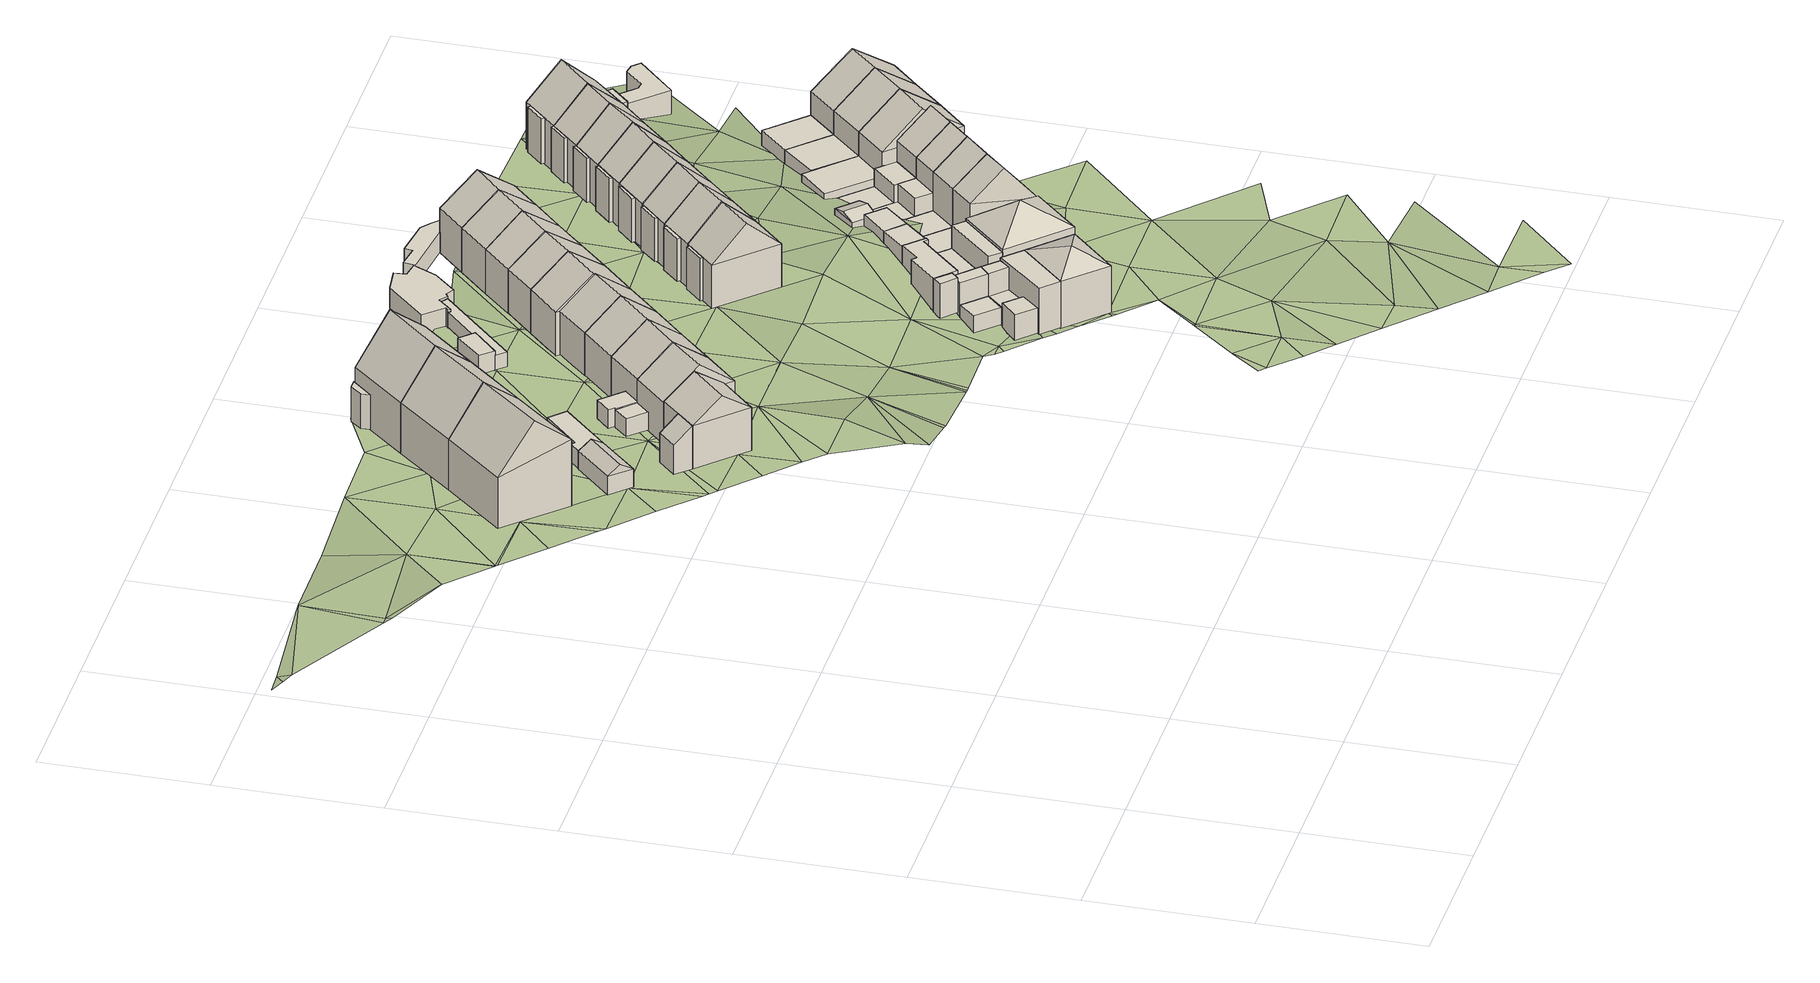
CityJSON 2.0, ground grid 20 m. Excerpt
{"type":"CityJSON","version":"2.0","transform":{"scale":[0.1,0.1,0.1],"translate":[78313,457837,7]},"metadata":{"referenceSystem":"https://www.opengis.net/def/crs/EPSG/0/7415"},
"CityObjects":{
"building1":{"type":"Building","attributes":{"roofType":"1030","AbsoluteEavesHeight":22.33,"AbsoluteRidgeHeight":27.16,"RelativeEavesHeight":7.63,"RelativeRidgeHeight":12.46},"geometry":[{"type":"Solid","lod":"2","boundaries":[[[[0,1,2,3]],[[1,4,5,2]],[[4,6,7,5]],[[6,0,3,7]],[[4,1,8]],[[0,6,9]],[[1,0,9,8]],[[6,4,8,9]],[[3,2,5,7]]]]}]},
"building2":{"type":"Building","attributes":{"roofType":"1030","AbsoluteEavesHeight":17.11,"AbsoluteRidgeHeight":18.22,"RelativeEavesHeight":2.38,"RelativeRidgeHeight":3.49},"geometry":[{"type":"Solid","lod":"2","boundaries":[[[[10,11,12,13]],[[11,14,15,12]],[[14,16,17,15]],[[16,10,13,17]],[[14,11,18]],[[10,16,19]],[[11,10,19,18]],[[16,14,18,19]],[[13,12,15,17]]]]}]},
"building3":{"type":"Building","attributes":{"roofType":"1030","AbsoluteEavesHeight":22.33,"AbsoluteRidgeHeight":27.16,"RelativeEavesHeight":7.59,"RelativeRidgeHeight":12.42},"geometry":[{"type":"Solid","lod":"2","boundaries":[[[[1,20,21,2]],[[20,22,23,21]],[[22,4,5,23]],[[4,1,2,5]],[[22,20,24]],[[1,4,8]],[[20,1,8,24]],[[4,22,24,8]],[[2,21,23,5]]]]}]},
"building4":{"type":"Building","children":["building4-1","building4-2","building4-3","building4-4"]},
"building4-1":{"type":"BuildingPart","attributes":{"roofType":"1010","AbsoluteEavesHeight":17.7,"AbsoluteRidgeHeight":17.98,"RelativeEavesHeight":3.01,"RelativeRidgeHeight":3.29},"parents":["building4"],"geometry":[{"type":"Solid","lod":"2","boundaries":[[[[25,26,27,28]],[[26,29,30,27]],[[29,31,32,30]],[[31,25,28,32]],[[31,29,26,25]],[[28,27,30,32]]]]}]},
"building4-2":{"type":"BuildingPart","attributes":{"roofType":"1010","AbsoluteEavesHeight":19.43,"AbsoluteRidgeHeight":20.35,"RelativeEavesHeight":4.71,"RelativeRidgeHeight":5.63},"parents":["building4"],"geometry":[{"type":"Solid","lod":"2","boundaries":[[[[33,34,35,36]],[[34,37,38,35]],[[37,39,40,38]],[[39,33,36,40]],[[39,37,34,33]],[[36,35,38,40]]]]}]},
"building4-3":{"type":"BuildingPart","attributes":{"roofType":"1030","AbsoluteEavesHeight":20.35,"AbsoluteRidgeHeight":22.96,"RelativeEavesHeight":5.65,"RelativeRidgeHeight":8.26},"parents":["building4"],"geometry":[{"type":"Solid","lod":"2","boundaries":[[[[41,42,43,32]],[[42,34,35,43]],[[34,44,45,35]],[[44,41,32,45]],[[34,42,46]],[[41,44,47]],[[42,41,47,46]],[[44,34,46,47]],[[32,43,35,45]]]]}]},
"building4-4":{"type":"BuildingPart","attributes":{"roofType":"1000","AbsoluteEavesHeight":17.91,"AbsoluteRidgeHeight":17.91,"RelativeEavesHeight":3.17,"RelativeRidgeHeight":3.17},"parents":["building4"],"geometry":[{"type":"Solid","lod":"2","boundaries":[[[[48,49,50,36]],[[49,51,52,50]],[[51,53,54,52]],[[53,48,36,54]],[[53,51,49,48]],[[36,50,52,54]]]]}]},
"building5":{"type":"Building","attributes":{"roofType":"1000","AbsoluteEavesHeight":17.11,"AbsoluteRidgeHeight":17.11,"RelativeEavesHeight":2.33,"RelativeRidgeHeight":2.33},"geometry":[{"type":"Solid","lod":"2","boundaries":[[[[55,56,57,58]],[[56,59,60,57]],[[59,61,62,60]],[[61,10,63,62]],[[10,16,64,63]],[[16,55,58,64]],[[16,10,61,59,56,55]],[[58,57,60,62,63,64]]]]}]},
"building6":{"type":"Building","children":["building6-1","building6-2"]},
"building6-1":{"type":"BuildingPart","attributes":{"roofType":"1030","AbsoluteEavesHeight":20.05,"AbsoluteRidgeHeight":23.58,"RelativeEavesHeight":5.39,"RelativeRidgeHeight":8.92},"parents":["building6"],"geometry":[{"type":"Solid","lod":"2","boundaries":[[[[65,66,28,67]],[[66,68,45,28]],[[68,69,70,45]],[[69,65,67,70]],[[68,66,71]],[[65,69,72]],[[66,65,72,71]],[[69,68,71,72]],[[67,28,45,70]]]]}]},
"building6-2":{"type":"BuildingPart","attributes":{"roofType":"1000","AbsoluteEavesHeight":17.11,"AbsoluteRidgeHeight":17.11,"RelativeEavesHeight":2.35,"RelativeRidgeHeight":2.35},"parents":["building6"],"geometry":[{"type":"Solid","lod":"2","boundaries":[[[[73,74,75,76]],[[74,77,78,75]],[[77,79,80,78]],[[79,73,76,80]],[[79,77,74,73]],[[76,75,78,80]]]]}]},
"building7":{"type":"Building","children":["building7-1","building7-2"]},
"building7-1":{"type":"BuildingPart","attributes":{"roofType":"1000","AbsoluteEavesHeight":19.34,"AbsoluteRidgeHeight":19.34,"RelativeEavesHeight":4.58,"RelativeRidgeHeight":4.58},"parents":["building7"],"geometry":[{"type":"Solid","lod":"2","boundaries":[[[[81,82,83,84]],[[82,85,86,83]],[[85,87,88,86]],[[87,81,84,88]],[[87,85,82,81]],[[84,83,86,88]]]]}]},
"building7-2":{"type":"BuildingPart","attributes":{"roofType":"1030","AbsoluteEavesHeight":22.33,"AbsoluteRidgeHeight":27.16,"RelativeEavesHeight":7.59,"RelativeRidgeHeight":12.42},"parents":["building7"],"geometry":[{"type":"Solid","lod":"2","boundaries":[[[[20,89,90,21]],[[89,91,92,90]],[[91,22,23,92]],[[22,20,21,23]],[[91,89,93]],[[20,22,24]],[[89,20,24,93]],[[22,91,93,24]],[[21,90,92,23]]]]}]},
"building8":{"type":"Building","children":["building8-1","building8-2"]},
"building8-1":{"type":"BuildingPart","attributes":{"roofType":"1030","AbsoluteEavesHeight":20.05,"AbsoluteRidgeHeight":23.58,"RelativeEavesHeight":5.42,"RelativeRidgeHeight":8.94},"parents":["building8"],"geometry":[{"type":"Solid","lod":"2","boundaries":[[[[94,65,95,96]],[[65,97,98,95]],[[97,99,100,98]],[[99,94,96,100]],[[97,65,72]],[[94,99,101]],[[65,94,101,72]],[[99,97,72,101]],[[96,95,98,100]]]]}]},
"building8-2":{"type":"BuildingPart","attributes":{"roofType":"1000","AbsoluteEavesHeight":17.19,"AbsoluteRidgeHeight":17.19,"RelativeEavesHeight":2.43,"RelativeRidgeHeight":2.43},"parents":["building8"],"geometry":[{"type":"Solid","lod":"2","boundaries":[[[[102,103,78,104]],[[103,105,106,78]],[[105,107,108,106]],[[107,109,110,108]],[[109,111,112,110]],[[111,102,104,112]],[[111,109,107,105,103,102]],[[104,78,106,108,110,112]]]]}]},
"building9":{"type":"Building","attributes":{"roofType":"1030","AbsoluteEavesHeight":20.05,"AbsoluteRidgeHeight":23.58,"RelativeEavesHeight":5.46,"RelativeRidgeHeight":8.98},"geometry":[{"type":"Solid","lod":"2","boundaries":[[[[113,94,96,114]],[[94,99,100,96]],[[99,115,116,100]],[[115,113,114,116]],[[99,94,101]],[[113,115,117]],[[94,113,117,101]],[[115,99,101,117]],[[114,96,100,116]]]]}]},
"building10":{"type":"Building","attributes":{"roofType":"1030","AbsoluteEavesHeight":20.05,"AbsoluteRidgeHeight":23.58,"RelativeEavesHeight":5.56,"RelativeRidgeHeight":9.08},"geometry":[{"type":"Solid","lod":"2","boundaries":[[[[118,113,119,120]],[[113,115,121,119]],[[115,122,123,121]],[[122,118,120,123]],[[115,113,117]],[[118,122,124]],[[113,118,124,117]],[[122,115,117,124]],[[120,119,121,123]]]]}]},
"building11":{"type":"Building","attributes":{"roofType":"1030","AbsoluteEavesHeight":20.05,"AbsoluteRidgeHeight":23.58,"RelativeEavesHeight":5.61,"RelativeRidgeHeight":9.13},"geometry":[{"type":"Solid","lod":"2","boundaries":[[[[125,126,127,128]],[[126,129,130,127]],[[129,118,131,130]],[[118,125,128,131]],[[129,126,132]],[[125,118,133]],[[126,125,133,132]],[[118,129,132,133]],[[128,127,130,131]]]]}]},
"building12":{"type":"Building","attributes":{"roofType":"1030","AbsoluteEavesHeight":20.05,"AbsoluteRidgeHeight":23.58,"RelativeEavesHeight":5.67,"RelativeRidgeHeight":9.19},"geometry":[{"type":"Solid","lod":"2","boundaries":[[[[126,134,135,127]],[[134,136,137,135]],[[136,129,130,137]],[[129,126,127,130]],[[136,134,138]],[[126,129,132]],[[134,126,132,138]],[[129,136,138,132]],[[127,135,137,130]]]]}]},
"building13":{"type":"Building","children":["building13-1","building13-2","building13-3"]},
"building13-1":{"type":"BuildingPart","attributes":{"roofType":"1000","AbsoluteEavesHeight":16.6,"AbsoluteRidgeHeight":16.6,"RelativeEavesHeight":1.87,"RelativeRidgeHeight":1.87},"parents":["building13"],"geometry":[{"type":"Solid","lod":"2","boundaries":[[[[139,140,141,142]],[[140,143,144,141]],[[143,145,146,144]],[[145,147,148,146]],[[147,149,150,148]],[[149,139,142,150]],[[149,147,145,143,140,139]],[[142,141,144,146,148,150]]]]}]},
"building13-2":{"type":"BuildingPart","attributes":{"roofType":"1000","AbsoluteEavesHeight":16.9,"AbsoluteRidgeHeight":16.9,"RelativeEavesHeight":2.6,"RelativeRidgeHeight":2.6},"parents":["building13"],"geometry":[{"type":"Solid","lod":"2","boundaries":[[[[151,152,153,154]],[[152,155,156,153]],[[155,157,158,156]],[[157,159,160,158]],[[159,161,162,160]],[[161,163,164,162]],[[163,165,166,164]],[[165,167,168,166]],[[167,169,170,168]],[[169,171,172,170]],[[171,173,174,172]],[[173,175,176,174]],[[175,177,178,176]],[[177,179,180,178]],[[179,181,182,180]],[[181,183,184,182]],[[183,185,186,184]],[[185,187,188,186]],[[187,189,190,188]],[[189,191,192,190]],[[191,193,194,192]],[[193,195,196,194]],[[195,197,198,196]],[[197,151,154,198]],[[197,195,193,191,189,187,185,183,181,179,177,175,173,171,169,167,165,163,161,159,157,155,152,151]],[[154,153,156,158,160,162,164,166,168,170,172,174,176,178,180,182,184,186,188,190,192,194,196,198]]]]}]},
"building13-3":{"type":"BuildingPart","attributes":{"roofType":"1000","AbsoluteEavesHeight":17.2,"AbsoluteRidgeHeight":17.2,"RelativeEavesHeight":2.52,"RelativeRidgeHeight":2.52},"parents":["building13"],"geometry":[{"type":"Solid","lod":"2","boundaries":[[[[199,200,201,141]],[[200,202,203,201]],[[202,204,205,203]],[[204,199,141,205]],[[204,202,200,199]],[[141,201,203,205]]]]}]},
"building14":{"type":"Building","attributes":{"roofType":"1030","AbsoluteEavesHeight":20.05,"AbsoluteRidgeHeight":23.58,"RelativeEavesHeight":5.7,"RelativeRidgeHeight":9.23},"geometry":[{"type":"Solid","lod":"2","boundaries":[[[[206,136,207,208]],[[136,134,209,207]],[[134,210,211,209]],[[210,206,208,211]],[[134,136,138]],[[206,210,212]],[[136,206,212,138]],[[210,134,138,212]],[[208,207,209,211]]]]}]},
"building15":{"type":"Building","children":["building15-1","building15-2"]},
"building15-1":{"type":"BuildingPart","attributes":{"roofType":"1030","AbsoluteEavesHeight":19.98,"AbsoluteRidgeHeight":24.08,"RelativeEavesHeight":5.61,"RelativeRidgeHeight":9.71},"parents":["building15"],"geometry":[{"type":"Solid","lod":"2","boundaries":[[[[213,214,215,216]],[[214,217,218,215]],[[217,219,220,218]],[[219,213,216,220]],[[217,214,221]],[[213,219,222]],[[214,213,222,221]],[[219,217,221,222]],[[216,215,218,220]]]]}]},
"building15-2":{"type":"BuildingPart","attributes":{"roofType":"1000","AbsoluteEavesHeight":19.98,"AbsoluteRidgeHeight":19.98,"RelativeEavesHeight":5.5,"RelativeRidgeHeight":5.5},"parents":["building15"],"geometry":[{"type":"Solid","lod":"2","boundaries":[[[[223,224,225,226]],[[224,227,228,225]],[[227,229,230,228]],[[229,223,226,230]],[[229,227,224,223]],[[226,225,228,230]]]]}]},
"building16":{"type":"Building","children":["building16-1","building16-2","building16-3","building16-4","building16-5","building16-6","building16-7","building16-8"]},
"building16-1":{"type":"BuildingPart","attributes":{"roofType":"1000","AbsoluteEavesHeight":10.66,"AbsoluteRidgeHeight":10.66,"RelativeEavesHeight":2.15,"RelativeRidgeHeight":2.15},"parents":["building16"],"geometry":[{"type":"Solid","lod":"2","boundaries":[[[[231,232,233,234]],[[232,235,236,233]],[[235,237,238,236]],[[237,231,234,238]],[[237,235,232,231]],[[234,233,236,238]]]]}]},
"building16-2":{"type":"BuildingPart","attributes":{"roofType":"1000","AbsoluteEavesHeight":13.56,"AbsoluteRidgeHeight":13.56,"RelativeEavesHeight":4.39,"RelativeRidgeHeight":4.39},"parents":["building16"],"geometry":[{"type":"Solid","lod":"2","boundaries":[[[[239,240,241,242]],[[240,243,244,241]],[[243,245,246,244]],[[245,239,242,246]],[[245,243,240,239]],[[242,241,244,246]]]]}]},
"building16-3":{"type":"BuildingPart","attributes":{"roofType":"1000","AbsoluteEavesHeight":13.56,"AbsoluteRidgeHeight":13.56,"RelativeEavesHeight":4.67,"RelativeRidgeHeight":4.67},"parents":["building16"],"geometry":[{"type":"Solid","lod":"2","boundaries":[[[[240,247,248,249]],[[247,250,251,248]],[[250,243,252,251]],[[243,240,249,252]],[[243,250,247,240]],[[249,248,251,252]]]]}]},
"building16-4":{"type":"BuildingPart","attributes":{"roofType":"1000","AbsoluteEavesHeight":14.04,"AbsoluteRidgeHeight":14.04,"RelativeEavesHeight":4.56,"RelativeRidgeHeight":4.56},"parents":["building16"],"geometry":[{"type":"Solid","lod":"2","boundaries":[[[[253,254,255,256]],[[254,257,258,255]],[[257,259,260,258]],[[259,253,256,260]],[[259,257,254,253]],[[256,255,258,260]]]]}]},
"building16-5":{"type":"BuildingPart","attributes":{"roofType":"1000","AbsoluteEavesHeight":13.98,"AbsoluteRidgeHeight":13.98,"RelativeEavesHeight":5.96,"RelativeRidgeHeight":5.96},"parents":["building16"],"geometry":[{"type":"Solid","lod":"2","boundaries":[[[[261,262,263,264]],[[262,265,266,263]],[[265,267,268,266]],[[267,261,264,268]],[[267,265,262,261]],[[264,263,266,268]]]]}]},
"building16-6":{"type":"BuildingPart","attributes":{"roofType":"1120","AbsoluteEavesHeight":13.98,"AbsoluteRidgeHeight":15.94,"RelativeEavesHeight":6.04,"RelativeRidgeHeight":8},"parents":["building16"],"geometry":[{"type":"Solid","lod":"2","boundaries":[[[[269,270,271,272]],[[270,261,273,271]],[[261,267,274,273]],[[267,269,272,274]],[[270,269,275]],[[261,270,275]],[[267,261,275]],[[269,267,275]],[[272,271,273,274]]]]}]},
"building16-7":{"type":"BuildingPart","attributes":{"roofType":"1000","AbsoluteEavesHeight":10.66,"AbsoluteRidgeHeight":10.66,"RelativeEavesHeight":2.37,"RelativeRidgeHeight":2.37},"parents":["building16"],"geometry":[{"type":"Solid","lod":"2","boundaries":[[[[276,231,277,278]],[[231,279,280,277]],[[279,281,282,280]],[[281,276,278,282]],[[281,279,231,276]],[[278,277,280,282]]]]}]},
"building16-8":{"type":"BuildingPart","attributes":{"roofType":"1000","AbsoluteEavesHeight":11.26,"AbsoluteRidgeHeight":11.26,"RelativeEavesHeight":3.22,"RelativeRidgeHeight":3.22},"parents":["building16"],"geometry":[{"type":"Solid","lod":"2","boundaries":[[[[283,284,285,286]],[[284,287,288,285]],[[287,289,290,288]],[[289,283,286,290]],[[289,287,284,283]],[[286,285,288,290]]]]}]},
"building17":{"type":"Building","attributes":{"roofType":"1030","AbsoluteEavesHeight":20.05,"AbsoluteRidgeHeight":23.58,"RelativeEavesHeight":5.71,"RelativeRidgeHeight":9.24},"geometry":[{"type":"Solid","lod":"2","boundaries":[[[[210,291,292,211]],[[291,293,294,292]],[[293,206,208,294]],[[206,210,211,208]],[[293,291,295]],[[210,206,212]],[[291,210,212,295]],[[206,293,295,212]],[[211,292,294,208]]]]}]},
"building18":{"type":"Building","children":["building18-1","building18-2"]},
"building18-1":{"type":"BuildingPart","attributes":{"roofType":"1000","AbsoluteEavesHeight":19.98,"AbsoluteRidgeHeight":19.98,"RelativeEavesHeight":5.55,"RelativeRidgeHeight":5.55},"parents":["building18"],"geometry":[{"type":"Solid","lod":"2","boundaries":[[[[296,297,298,299]],[[297,300,301,298]],[[300,302,303,301]],[[302,296,299,303]],[[302,300,297,296]],[[299,298,301,303]]]]}]},
"building18-2":{"type":"BuildingPart","attributes":{"roofType":"1030","AbsoluteEavesHeight":19.98,"AbsoluteRidgeHeight":24.08,"RelativeEavesHeight":5.68,"RelativeRidgeHeight":9.78},"parents":["building18"],"geometry":[{"type":"Solid","lod":"2","boundaries":[[[[304,213,305,306]],[[213,219,307,305]],[[219,308,309,307]],[[308,304,306,309]],[[219,213,222]],[[304,308,310]],[[213,304,310,222]],[[308,219,222,310]],[[306,305,307,309]]]]}]},
"building19":{"type":"Building","children":["building19-1","building19-2"]},
"building19-1":{"type":"BuildingPart","attributes":{"roofType":"1000","AbsoluteEavesHeight":19.98,"AbsoluteRidgeHeight":19.98,"RelativeEavesHeight":5.6,"RelativeRidgeHeight":5.6},"parents":["building19"],"geometry":[{"type":"Solid","lod":"2","boundaries":[[[[311,312,313,314]],[[312,315,316,313]],[[315,317,318,316]],[[317,311,314,318]],[[317,315,312,311]],[[314,313,316,318]]]]}]},
"building19-2":{"type":"BuildingPart","attributes":{"roofType":"1030","AbsoluteEavesHeight":19.98,"AbsoluteRidgeHeight":24.08,"RelativeEavesHeight":5.72,"RelativeRidgeHeight":9.82},"parents":["building19"],"geometry":[{"type":"Solid","lod":"2","boundaries":[[[[319,304,306,320]],[[304,308,309,306]],[[308,321,322,309]],[[321,319,320,322]],[[308,304,310]],[[319,321,323]],[[304,319,323,310]],[[321,308,310,323]],[[320,306,309,322]]]]}]},
"building20":{"type":"Building","attributes":{"roofType":"1030","AbsoluteEavesHeight":20.05,"AbsoluteRidgeHeight":23.58,"RelativeEavesHeight":5.75,"RelativeRidgeHeight":9.28},"geometry":[{"type":"Solid","lod":"2","boundaries":[[[[291,324,188,292]],[[324,325,186,188]],[[325,293,294,186]],[[293,291,292,294]],[[325,324,326]],[[291,293,295]],[[324,291,295,326]],[[293,325,326,295]],[[292,188,186,294]]]]}]},
"building21":{"type":"Building","children":["building21-1","building21-2","building21-3","building21-4"]},
"building21-1":{"type":"BuildingPart","attributes":{"roofType":"1000","AbsoluteEavesHeight":14.04,"AbsoluteRidgeHeight":14.04,"RelativeEavesHeight":4.28,"RelativeRidgeHeight":4.28},"parents":["building21"],"geometry":[{"type":"Solid","lod":"2","boundaries":[[[[327,328,329,330]],[[328,331,332,329]],[[331,257,333,332]],[[257,334,335,333]],[[334,336,337,335]],[[336,338,339,337]],[[338,340,341,339]],[[340,327,330,341]],[[340,338,336,334,257,331,328,327]],[[330,329,332,333,335,337,339,341]]]]}]},
"building21-2":{"type":"BuildingPart","attributes":{"roofType":"1000","AbsoluteEavesHeight":11.59,"AbsoluteRidgeHeight":11.59,"RelativeEavesHeight":2.06,"RelativeRidgeHeight":2.06},"parents":["building21"],"geometry":[{"type":"Solid","lod":"2","boundaries":[[[[342,343,344,345]],[[343,346,347,344]],[[346,348,349,347]],[[348,350,351,349]],[[350,352,353,351]],[[352,342,345,353]],[[352,350,348,346,343,342]],[[345,344,347,349,351,353]]]]}]},
"building21-3":{"type":"BuildingPart","attributes":{"roofType":"1000","AbsoluteEavesHeight":14.64,"AbsoluteRidgeHeight":14.64,"RelativeEavesHeight":5.45,"RelativeRidgeHeight":5.45},"parents":["building21"],"geometry":[{"type":"Solid","lod":"2","boundaries":[[[[354,355,356,357]],[[355,358,359,356]],[[358,360,361,359]],[[360,354,357,361]],[[360,358,355,354]],[[357,356,359,361]]]]}]},
"building21-4":{"type":"BuildingPart","attributes":{"roofType":"1120","AbsoluteEavesHeight":14.94,"AbsoluteRidgeHeight":17.86,"RelativeEavesHeight":6.85,"RelativeRidgeHeight":9.78},"parents":["building21"],"geometry":[{"type":"Solid","lod":"2","boundaries":[[[[362,363,364,365]],[[363,366,367,364]],[[366,368,369,367]],[[368,362,365,369]],[[363,362,370]],[[366,363,370]],[[368,366,370]],[[362,368,370]],[[365,364,367,369]]]]}]},
"building22":{"type":"Building","children":["building22-1","building22-2","building22-3"]},
"building22-1":{"type":"BuildingPart","attributes":{"roofType":"1010","AbsoluteEavesHeight":17.21,"AbsoluteRidgeHeight":17.78,"RelativeEavesHeight":3,"RelativeRidgeHeight":3.56},"parents":["building22"],"geometry":[{"type":"Solid","lod":"2","boundaries":[[[[371,372,373,374]],[[372,375,376,373]],[[375,377,378,376]],[[377,371,374,378]],[[377,375,372,371]],[[374,373,376,378]]]]}]},
"building22-2":{"type":"BuildingPart","attributes":{"roofType":"1030","AbsoluteEavesHeight":19.98,"AbsoluteRidgeHeight":24.08,"RelativeEavesHeight":5.72,"RelativeRidgeHeight":9.82},"parents":["building22"],"geometry":[{"type":"Solid","lod":"2","boundaries":[[[[379,319,320,380]],[[319,321,322,320]],[[321,381,382,322]],[[381,379,380,382]],[[321,319,323]],[[379,381,383]],[[319,379,383,323]],[[381,321,323,383]],[[380,320,322,382]]]]}]},
"building22-3":{"type":"BuildingPart","attributes":{"roofType":"1000","AbsoluteEavesHeight":19.98,"AbsoluteRidgeHeight":19.98,"RelativeEavesHeight":5.63,"RelativeRidgeHeight":5.63},"parents":["building22"],"geometry":[{"type":"Solid","lod":"2","boundaries":[[[[384,385,386,387]],[[385,388,389,386]],[[388,390,391,389]],[[390,384,387,391]],[[390,388,385,384]],[[387,386,389,391]]]]}]},
"building23":{"type":"Building","children":["building23-1","building23-2","building23-3"]},
"building23-1":{"type":"BuildingPart","attributes":{"roofType":"1000","AbsoluteEavesHeight":11.59,"AbsoluteRidgeHeight":11.59,"RelativeEavesHeight":1.09,"RelativeRidgeHeight":1.09},"parents":["building23"],"geometry":[{"type":"Solid","lod":"2","boundaries":[[[[392,393,394,395]],[[393,396,397,394]],[[396,398,399,397]],[[398,392,395,399]],[[398,396,393,392]],[[395,394,397,399]]]]}]},
"building23-2":{"type":"BuildingPart","attributes":{"roofType":"1030","AbsoluteEavesHeight":15.59,"AbsoluteRidgeHeight":19.85,"RelativeEavesHeight":6.77,"RelativeRidgeHeight":11.03},"parents":["building23"],"geometry":[{"type":"Solid","lod":"2","boundaries":[[[[400,401,402,403]],[[401,404,405,402]],[[404,406,407,405]],[[406,400,403,407]],[[404,401,408]],[[400,406,409]],[[401,400,409,408]],[[406,404,408,409]],[[403,402,405,407]]]]}]},
"building23-3":{"type":"BuildingPart","attributes":{"roofType":"1000","AbsoluteEavesHeight":13.94,"AbsoluteRidgeHeight":13.94,"RelativeEavesHeight":2.36,"RelativeRidgeHeight":2.36},"parents":["building23"],"geometry":[{"type":"Solid","lod":"2","boundaries":[[[[410,411,412,396]],[[411,413,414,412]],[[413,415,398,414]],[[415,410,396,398]],[[415,413,411,410]],[[396,412,414,398]]]]}]},
"building24":{"type":"Building","children":["building24-1","building24-2"]},
"building24-1":{"type":"BuildingPart","attributes":{"roofType":"1000","AbsoluteEavesHeight":19.98,"AbsoluteRidgeHeight":19.98,"RelativeEavesHeight":5.67,"RelativeRidgeHeight":5.67},"parents":["building24"],"geometry":[{"type":"Solid","lod":"2","boundaries":[[[[416,417,418,419]],[[417,420,421,418]],[[420,422,423,421]],[[422,416,419,423]],[[422,420,417,416]],[[419,418,421,423]]]]}]},
"building24-2":{"type":"BuildingPart","attributes":{"roofType":"1030","AbsoluteEavesHeight":19.98,"AbsoluteRidgeHeight":24.08,"RelativeEavesHeight":5.7,"RelativeRidgeHeight":9.8},"parents":["building24"],"geometry":[{"type":"Solid","lod":"2","boundaries":[[[[424,379,380,425]],[[379,381,382,380]],[[381,426,427,382]],[[426,424,425,427]],[[381,379,383]],[[424,426,428]],[[379,424,428,383]],[[426,381,383,428]],[[425,380,382,427]]]]}]},
"building25":{"type":"Building","children":["building25-1","building25-2","building25-3"]},
"building25-1":{"type":"BuildingPart","attributes":{"roofType":"1030","AbsoluteEavesHeight":15.59,"AbsoluteRidgeHeight":19.85,"RelativeEavesHeight":6.24,"RelativeRidgeHeight":10.5},"parents":["building25"],"geometry":[{"type":"Solid","lod":"2","boundaries":[[[[429,400,430,431]],[[400,406,432,430]],[[406,433,434,432]],[[433,429,431,434]],[[406,400,409]],[[429,433,435]],[[400,429,435,409]],[[433,406,409,435]],[[431,430,432,434]]]]}]},
"building25-2":{"type":"BuildingPart","attributes":{"roofType":"1000","AbsoluteEavesHeight":11.59,"AbsoluteRidgeHeight":11.59,"RelativeEavesHeight":0.544,"RelativeRidgeHeight":0.544},"parents":["building25"],"geometry":[{"type":"Solid","lod":"2","boundaries":[[[[436,392,437,438]],[[392,398,439,437]],[[398,440,441,439]],[[440,436,438,441]],[[440,398,392,436]],[[438,437,439,441]]]]}]},
"building25-3":{"type":"BuildingPart","attributes":{"roofType":"1000","AbsoluteEavesHeight":13.94,"AbsoluteRidgeHeight":13.94,"RelativeEavesHeight":1.86,"RelativeRidgeHeight":1.86},"parents":["building25"],"geometry":[{"type":"Solid","lod":"2","boundaries":[[[[415,413,442,443]],[[413,444,445,442]],[[444,446,447,445]],[[446,415,443,447]],[[446,444,413,415]],[[443,442,445,447]]]]}]},
"building26":{"type":"Building","children":["building26-1","building26-2","building26-3","building26-4"]},
"building26-1":{"type":"BuildingPart","attributes":{"roofType":"1030","AbsoluteEavesHeight":15.59,"AbsoluteRidgeHeight":19.85,"RelativeEavesHeight":6.66,"RelativeRidgeHeight":10.92},"parents":["building26"],"geometry":[{"type":"Solid","lod":"2","boundaries":[[[[448,429,449,450]],[[429,433,451,449]],[[433,452,453,451]],[[452,448,450,453]],[[433,429,435]],[[448,452,454]],[[429,448,454,435]],[[452,433,435,454]],[[450,449,451,453]]]]}]},
"building26-2":{"type":"BuildingPart","attributes":{"roofType":"1000","AbsoluteEavesHeight":13.94,"AbsoluteRidgeHeight":13.94,"RelativeEavesHeight":3.33,"RelativeRidgeHeight":3.33},"parents":["building26"],"geometry":[{"type":"Solid","lod":"2","boundaries":[[[[455,456,457,458]],[[456,459,460,457]],[[459,461,462,460]],[[461,455,458,462]],[[461,459,456,455]],[[458,457,460,462]]]]}]},
"building26-3":{"type":"BuildingPart","attributes":{"roofType":"1000","AbsoluteEavesHeight":11.59,"AbsoluteRidgeHeight":11.59,"RelativeEavesHeight":0.518,"RelativeRidgeHeight":0.518},"parents":["building26"],"geometry":[{"type":"Solid","lod":"2","boundaries":[[[[463,464,465,466]],[[464,467,468,465]],[[467,469,470,468]],[[469,463,466,470]],[[469,467,464,463]],[[466,465,468,470]]]]}]},
"building26-4":{"type":"BuildingPart","attributes":{"roofType":"1030","AbsoluteEavesHeight":13.34,"AbsoluteRidgeHeight":13.94,"RelativeEavesHeight":1.36,"RelativeRidgeHeight":1.96},"parents":["building26"],"geometry":[{"type":"Solid","lod":"2","boundaries":[[[[471,472,473,474]],[[472,475,476,473]],[[475,477,478,476]],[[477,471,474,478]],[[475,472,479]],[[471,477,480]],[[472,471,480,479]],[[477,475,479,480]],[[474,473,476,478]]]]}]},
"building27":{"type":"Building","children":["building27-1","building27-2"]},
"building27-1":{"type":"BuildingPart","attributes":{"roofType":"1030","AbsoluteEavesHeight":19.98,"AbsoluteRidgeHeight":24.08,"RelativeEavesHeight":5.71,"RelativeRidgeHeight":9.81},"parents":["building27"],"geometry":[{"type":"Solid","lod":"2","boundaries":[[[[481,424,425,482]],[[424,426,427,425]],[[426,483,484,427]],[[483,481,482,484]],[[426,424,428]],[[481,483,485]],[[424,481,485,428]],[[483,426,428,485]],[[482,425,427,484]]]]}]},
"building27-2":{"type":"BuildingPart","attributes":{"roofType":"1000","AbsoluteEavesHeight":19.98,"AbsoluteRidgeHeight":19.98,"RelativeEavesHeight":5.71,"RelativeRidgeHeight":5.71},"parents":["building27"],"geometry":[{"type":"Solid","lod":"2","boundaries":[[[[486,487,488,489]],[[487,490,491,488]],[[490,483,484,491]],[[483,486,489,484]],[[483,490,487,486]],[[489,488,491,484]]]]}]},
"building28":{"type":"Building","children":["building28-1","building28-2","building28-3"]},
"building28-1":{"type":"BuildingPart","attributes":{"roofType":"1000","AbsoluteEavesHeight":13.94,"AbsoluteRidgeHeight":13.94,"RelativeEavesHeight":3.44,"RelativeRidgeHeight":3.44},"parents":["building28"],"geometry":[{"type":"Solid","lod":"2","boundaries":[[[[492,455,493,494]],[[455,495,496,493]],[[495,497,498,496]],[[497,492,494,498]],[[497,495,455,492]],[[494,493,496,498]]]]}]},
"building28-2":{"type":"BuildingPart","attributes":{"roofType":"1030","AbsoluteEavesHeight":15.59,"AbsoluteRidgeHeight":19.85,"RelativeEavesHeight":6.79,"RelativeRidgeHeight":11.05},"parents":["building28"],"geometry":[{"type":"Solid","lod":"2","boundaries":[[[[499,448,500,501]],[[448,452,502,500]],[[452,503,504,502]],[[503,499,501,504]],[[452,448,454]],[[499,503,505]],[[448,499,505,454]],[[503,452,454,505]],[[501,500,502,504]]]]}]},
"building28-3":{"type":"BuildingPart","attributes":{"roofType":"1000","AbsoluteEavesHeight":11.59,"AbsoluteRidgeHeight":11.59,"RelativeEavesHeight":0.599,"RelativeRidgeHeight":0.599},"parents":["building28"],"geometry":[{"type":"Solid","lod":"2","boundaries":[[[[506,507,508,509]],[[507,510,511,508]],[[510,512,513,511]],[[512,506,509,513]],[[512,510,507,506]],[[509,508,511,513]]]]}]},
"building29":{"type":"Building","children":["building29-1","building29-2"]},
"building29-1":{"type":"BuildingPart","attributes":{"roofType":"1030","AbsoluteEavesHeight":19.98,"AbsoluteRidgeHeight":24.08,"RelativeEavesHeight":5.79,"RelativeRidgeHeight":9.89},"parents":["building29"],"geometry":[{"type":"Solid","lod":"2","boundaries":[[[[514,481,515,516]],[[481,483,517,515]],[[483,518,519,517]],[[518,514,516,519]],[[483,481,485]],[[514,518,520]],[[481,514,520,485]],[[518,483,485,520]],[[516,515,517,519]]]]}]},
"building29-2":{"type":"BuildingPart","attributes":{"roofType":"1000","AbsoluteEavesHeight":19.98,"AbsoluteRidgeHeight":19.98,"RelativeEavesHeight":5.79,"RelativeRidgeHeight":5.79},"parents":["building29"],"geometry":[{"type":"Solid","lod":"2","boundaries":[[[[521,522,523,524]],[[522,525,526,523]],[[525,518,519,526]],[[518,521,524,519]],[[518,525,522,521]],[[524,523,526,519]]]]}]},
"building30":{"type":"Building","children":["building30-1","building30-2"]},
"building30-1":{"type":"BuildingPart","attributes":{"roofType":"1030","AbsoluteEavesHeight":15.68,"AbsoluteRidgeHeight":19.63,"RelativeEavesHeight":6.88,"RelativeRidgeHeight":10.83},"parents":["building30"],"geometry":[{"type":"Solid","lod":"2","boundaries":[[[[527,528,501,529]],[[528,530,531,501]],[[530,532,533,531]],[[532,527,529,533]],[[530,528,534]],[[527,532,535]],[[528,527,535,534]],[[532,530,534,535]],[[529,501,531,533]]]]}]},
"building30-2":{"type":"BuildingPart","attributes":{"roofType":"1000","AbsoluteEavesHeight":12.59,"AbsoluteRidgeHeight":12.59,"RelativeEavesHeight":2.1,"RelativeRidgeHeight":2.1},"parents":["building30"],"geometry":[{"type":"Solid","lod":"2","boundaries":[[[[536,537,538,539]],[[537,540,541,538]],[[540,542,543,541]],[[542,536,539,543]],[[542,540,537,536]],[[539,538,541,543]]]]}]},
"building31":{"type":"Building","children":["building31-1","building31-2","building31-3"]},
"building31-1":{"type":"BuildingPart","attributes":{"roofType":"1010","AbsoluteEavesHeight":19.98,"AbsoluteRidgeHeight":19.98,"RelativeEavesHeight":5.88,"RelativeRidgeHeight":5.88},"parents":["building31"],"geometry":[{"type":"Solid","lod":"2","boundaries":[[[[544,545,546,547]],[[545,548,549,546]],[[548,550,551,549]],[[550,544,547,551]],[[550,548,545,544]],[[547,546,549,551]]]]}]},
"building31-2":{"type":"BuildingPart","attributes":{"roofType":"1030","AbsoluteEavesHeight":19.98,"AbsoluteRidgeHeight":24.08,"RelativeEavesHeight":6.44,"RelativeRidgeHeight":10.54},"parents":["building31"],"geometry":[{"type":"Solid","lod":"2","boundaries":[[[[552,514,553,554]],[[514,518,555,553]],[[518,556,557,555]],[[556,552,554,557]],[[518,514,558]],[[552,556,559]],[[514,552,559,558]],[[556,518,558,559]],[[554,553,555,557]]]]}]},
"building31-3":{"type":"BuildingPart","attributes":{"roofType":"1000","AbsoluteEavesHeight":19.98,"AbsoluteRidgeHeight":19.98,"RelativeEavesHeight":6.19,"RelativeRidgeHeight":6.19},"parents":["building31"],"geometry":[{"type":"Solid","lod":"2","boundaries":[[[[514,560,561,562]],[[560,563,564,561]],[[563,565,566,564]],[[565,514,562,566]],[[565,563,560,514]],[[562,561,564,566]]]]}]},
"building32":{"type":"Building","children":["building32-1","building32-2"]},
"building32-1":{"type":"BuildingPart","attributes":{"roofType":"1030","AbsoluteEavesHeight":15.68,"AbsoluteRidgeHeight":19.63,"RelativeEavesHeight":6.81,"RelativeRidgeHeight":10.76},"parents":["building32"],"geometry":[{"type":"Solid","lod":"2","boundaries":[[[[532,567,568,569]],[[567,570,571,568]],[[570,527,572,571]],[[527,532,569,572]],[[570,567,573]],[[532,527,535]],[[567,532,535,573]],[[527,570,573,535]],[[569,568,571,572]]]]}]},
"building32-2":{"type":"BuildingPart","attributes":{"roofType":"1000","AbsoluteEavesHeight":12.59,"AbsoluteRidgeHeight":12.59,"RelativeEavesHeight":2.49,"RelativeRidgeHeight":2.49},"parents":["building32"],"geometry":[{"type":"Solid","lod":"2","boundaries":[[[[542,574,575,576]],[[574,577,578,575]],[[577,579,580,578]],[[579,542,576,580]],[[579,577,574,542]],[[576,575,578,580]]]]}]},
"building33":{"type":"Building","attributes":{"roofType":"1000","AbsoluteEavesHeight":15.76,"AbsoluteRidgeHeight":15.76,"RelativeEavesHeight":2.47,"RelativeRidgeHeight":2.47},"geometry":[{"type":"Solid","lod":"2","boundaries":[[[[581,582,583,584]],[[582,585,586,583]],[[585,587,588,586]],[[587,589,590,588]],[[589,591,592,590]],[[591,581,584,592]],[[591,589,587,585,582,581]],[[584,583,586,588,590,592]]]]}]},
"building34":{"type":"Building","children":["building34-1","building34-2"]},
"building34-1":{"type":"BuildingPart","attributes":{"roofType":"1000","AbsoluteEavesHeight":12.59,"AbsoluteRidgeHeight":12.59,"RelativeEavesHeight":2.95,"RelativeRidgeHeight":2.95},"parents":["building34"],"geometry":[{"type":"Solid","lod":"2","boundaries":[[[[579,577,593,594]],[[577,595,596,593]],[[595,597,598,596]],[[597,579,594,598]],[[597,595,577,579]],[[594,593,596,598]]]]}]},
"building34-2":{"type":"BuildingPart","attributes":{"roofType":"1030","AbsoluteEavesHeight":15.68,"AbsoluteRidgeHeight":19.63,"RelativeEavesHeight":7.06,"RelativeRidgeHeight":11.01},"parents":["building34"],"geometry":[{"type":"Solid","lod":"2","boundaries":[[[[599,570,600,601]],[[570,567,602,600]],[[567,603,604,602]],[[603,599,601,604]],[[567,570,573]],[[599,603,605]],[[570,599,605,573]],[[603,567,573,605]],[[601,600,602,604]]]]}]},
"building35":{"type":"Building","attributes":{"roofType":"1000","AbsoluteEavesHeight":15.41,"AbsoluteRidgeHeight":15.41,"RelativeEavesHeight":2.55,"RelativeRidgeHeight":2.55},"geometry":[{"type":"Solid","lod":"2","boundaries":[[[[606,607,608,609]],[[607,610,611,608]],[[610,612,613,611]],[[612,606,609,613]],[[612,610,607,606]],[[609,608,611,613]]]]}]},
"building36":{"type":"Building","attributes":{"roofType":"1000","AbsoluteEavesHeight":15.16,"AbsoluteRidgeHeight":15.16,"RelativeEavesHeight":3.25,"RelativeRidgeHeight":3.25},"geometry":[{"type":"Solid","lod":"2","boundaries":[[[[614,615,616,617]],[[615,618,619,616]],[[618,620,621,619]],[[620,622,623,621]],[[622,624,625,623]],[[624,626,627,625]],[[626,628,629,627]],[[628,630,631,629]],[[630,614,617,631]],[[630,628,626,624,622,620,618,615,614]],[[617,616,619,621,623,625,627,629,631]]]]}]},
"terrain1":{"type":"TINRelief","geometry":[{"type":"CompositeSurface","lod":"2","boundaries":[[[632,633,634]],[[632,635,633]],[[636,633,635]],[[635,637,636]],[[638,639,637]],[[637,639,636]],[[640,639,638]],[[639,640,641]],[[636,639,641]],[[640,642,641]],[[643,644,642]],[[643,645,644]],[[642,644,641]],[[636,641,646]],[[647,644,645]],[[645,648,647]],[[641,644,649]],[[650,647,648]],[[644,647,649]],[[651,647,650]],[[646,641,652]],[[641,649,652]],[[647,651,653]],[[654,653,651]],[[654,655,653]],[[649,647,656]],[[657,653,655]],[[647,653,656]],[[652,649,658]],[[649,656,658]],[[657,659,660]],[[661,662,659]],[[653,657,660]],[[652,658,663]],[[664,662,661]],[[656,653,660]],[[659,662,660]],[[658,656,665]],[[656,660,666]],[[664,667,668]],[[668,662,664]],[[663,658,665]],[[669,670,667]],[[656,666,665]],[[660,662,668]],[[667,670,668]],[[663,665,671]],[[666,660,672]],[[660,668,673]],[[669,674,675]],[[675,670,669]],[[668,670,675]],[[660,673,672]],[[665,666,676]],[[674,677,675]],[[671,665,678]],[[666,672,676]],[[677,679,675]],[[673,668,680]],[[668,675,680]],[[665,676,678]],[[672,673,681]],[[682,675,679]],[[673,680,681]],[[680,675,683]],[[676,672,684]],[[672,681,685]],[[675,682,683]],[[678,676,684]],[[672,685,684]],[[682,686,683]],[[687,683,686]],[[681,680,688]],[[680,683,689]],[[683,687,690]],[[680,689,688]],[[678,684,691]],[[685,681,688]],[[692,693,694]],[[684,685,695]],[[689,683,696]],[[697,698,692]],[[683,690,696]],[[692,698,693]],[[699,700,690]],[[685,688,695]],[[701,700,699]],[[697,702,698]],[[690,700,696]],[[703,700,701]],[[688,689,704]],[[691,684,705]],[[693,698,706]],[[684,695,707]],[[689,696,704]],[[708,700,703]],[[696,700,708]],[[698,709,706]],[[703,710,708]],[[711,698,702]],[[702,712,711]],[[684,707,705]],[[713,708,710]],[[706,709,714]],[[695,688,715]],[[709,698,711]],[[688,704,716]],[[717,718,712]],[[708,713,719]],[[720,719,713]],[[709,721,714]],[[712,718,711]],[[722,719,720]],[[688,716,715]],[[707,695,715]],[[696,708,723]],[[721,719,722]],[[704,696,724]],[[709,711,725]],[[709,725,721]],[[705,707,726]],[[696,723,724]],[[716,704,724]],[[708,719,727]],[[728,719,721]],[[729,718,717]],[[707,715,726]],[[717,730,729]],[[711,718,731]],[[732,733,730]],[[723,708,727]],[[728,721,725]],[[715,716,734]],[[705,726,735]],[[725,711,731]],[[736,733,732]],[[719,728,727]],[[730,733,729]],[[716,724,734]],[[718,729,731]],[[726,715,737]],[[724,723,738]],[[715,734,739]],[[733,736,740]],[[723,727,738]],[[728,725,741]],[[735,726,737]],[[725,731,742]],[[715,739,737]],[[734,724,743]],[[729,733,744]],[[724,738,745]],[[727,728,741]],[[725,742,741]],[[724,745,743]],[[735,737,746]],[[731,729,747]],[[739,734,743]],[[738,727,748]],[[742,731,747]],[[727,741,748]],[[745,738,749]],[[737,739,750]],[[739,743,751]],[[741,742,752]],[[738,748,749]],[[746,737,753]],[[739,751,750]],[[743,745,754]],[[748,741,755]],[[737,750,753]],[[751,743,754]],[[749,748,755]],[[745,749,756]],[[750,751,757]],[[754,745,756]],[[751,754,757]],[[753,750,758]],[[750,757,758]],[[753,758,759]],[[757,754,760]],[[758,757,761]],[[759,758,761]]]}]}
},
"vertices":[
[298,997,143],[364,1070,143],[364,1070,77],[298,997,77],[434,1007,164],[434,1007,77],[365,929,164],[365,929,77],[399,1039,202],[332,963,202],
[466,918,101],[421,872,101],[421,872,77],[466,918,77],[398,896,101],[398,896,77],[443,941,101],[443,941,77],[409,884,112],[454,929,112],
[427,1141,143],[427,1141,77],[497,1078,164],[497,1078,77],[462,1110,202],
[583,797,104],[558,772,104],[558,772,77],[583,797,77],[547,782,110],[547,782,77],[573,807,110],[573,807,77],
[497,840,133],[475,818,133],[475,818,77],[497,840,77],[458,835,115],[458,835,77],[480,857,115],[480,857,77],
[573,807,133],[529,764,133],[529,764,77],[518,862,133],[518,862,77],[502,791,160],[546,834,160],
[497,840,109],[485,852,109],[485,852,77],[491,858,109],[491,858,77],[503,846,109],[503,846,77],
[455,953,101],[459,949,101],[459,949,78],[455,953,78],[503,992,101],[503,992,78],[522,974,101],[522,974,78],[466,918,78],[443,941,78],
[624,838,131],[583,797,131],[624,838,77],[518,862,131],[559,903,131],[559,903,77],[551,829,166],[591,870,166],
[542,886,101],[522,906,101],[522,906,78],[542,886,78],[538,923,101],[538,923,78],[559,903,101],[559,903,78],
[467,1186,123],[466,1197,123],[466,1197,78],[467,1186,78],[478,1211,123],[478,1211,78],[490,1211,123],[490,1211,78],
[488,1209,143],[488,1209,77],[558,1146,164],[558,1146,77],[523,1178,202],
[664,878,131],[624,838,76],[664,878,76],[559,902,131],[559,902,76],[600,943,131],[600,943,76],[632,910,166],
[559,902,102],[538,923,102],[559,902,78],[540,924,102],[540,924,78],[534,930,102],[534,930,78],[552,947,102],[552,947,78],[578,921,102],[578,921,78],
[705,918,131],[705,918,76],[641,984,131],[641,984,76],[673,951,166],
[744,957,131],[705,918,75],[744,957,75],[641,984,75],[680,1023,131],[680,1023,75],[712,990,166],
[676,1026,131],[716,1065,131],[716,1065,74],[676,1026,74],[786,998,131],[786,998,74],[744,957,74],[751,1031,166],[710,991,166],
[752,1100,131],[752,1100,74],[821,1033,131],[821,1033,74],[786,1066,166],
[636,1072,96],[625,1083,96],[625,1083,77],[636,1072,77],[702,1157,96],[702,1157,77],[704,1154,96],[704,1154,77],[720,1171,96],[720,1171,77],[730,1164,96],[730,1164,77],
[720,1171,99],[704,1154,99],[704,1154,73],[720,1171,73],[702,1157,99],[702,1157,73],[705,1160,99],[705,1160,73],[684,1183,99],[684,1183,73],[731,1231,99],[731,1231,73],[764,1235,99],[764,1235,73],[765,1220,99],[765,1220,73],[786,1217,99],[786,1217,73],[788,1230,99],[788,1230,73],[815,1226,99],[815,1226,73],[817,1236,99],[817,1236,73],[865,1230,99],[865,1230,73],[878,1220,99],[878,1220,73],[906,1193,99],[906,1193,73],[912,1198,99],[912,1198,73],[949,1160,99],[949,1160,73],[927,1138,99],[927,1138,73],[860,1206,99],[860,1206,73],[784,1215,99],[784,1215,73],[771,1188,99],[771,1188,73],[745,1161,99],[745,1161,73],[734,1167,99],[734,1167,73],[730,1164,99],[730,1164,73],
[625,1083,102],[611,1098,102],[611,1098,77],[642,1130,102],[642,1130,77],[658,1114,102],[658,1114,77],
[856,1068,131],[821,1033,73],[856,1068,73],[752,1100,73],[787,1135,131],[787,1135,73],[822,1102,166],
[920,858,130],[881,819,130],[881,819,74],[920,858,74],[817,883,130],[817,883,74],[855,920,130],[855,920,74],[849,851,171],[887,889,171],
[831,896,130],[828,899,130],[828,899,75],[831,896,75],[849,920,130],[849,920,75],[852,917,130],[852,917,75],
[977,606,37],[957,586,37],[957,586,15],[977,606,15],[932,611,37],[932,611,15],[951,632,37],[951,632,15],
[963,644,66],[990,618,66],[990,618,22],[963,644,22],[977,606,66],[977,606,22],[951,632,66],[951,632,22],
[1008,600,66],[1008,600,19],[990,618,19],[997,587,66],[997,587,19],[977,606,19],
[954,635,70],[937,651,70],[937,651,25],[954,635,25],[946,661,70],[946,661,25],[963,644,70],[963,644,25],
[975,522,70],[955,542,70],[955,542,10],[975,522,10],[1008,600,70],[1008,600,10],[1030,578,70],[1030,578,10],
[1077,532,70],[1021,476,70],[1021,476,9],[1077,532,9],[975,522,9],[1030,578,9],[1021,521,89],
[957,585,37],[977,606,13],[957,585,13],[997,587,37],[997,587,13],[977,565,37],[977,565,13],
[957,544,43],[936,565,43],[936,565,10],[957,544,10],[957,585,43],[957,585,10],[977,565,43],[977,565,10],
[825,1172,131],[825,1172,73],[893,1104,131],[893,1104,73],[859,1138,166],
[866,931,130],[863,934,130],[863,934,74],[866,931,74],[884,955,130],[884,955,74],[887,952,130],[887,952,74],
[955,893,130],[920,858,73],[955,893,73],[855,920,73],[890,956,130],[890,956,73],[922,924,171],
[901,966,130],[899,969,130],[899,969,74],[901,966,74],[919,990,130],[919,990,74],[922,987,130],[922,987,74],
[989,927,130],[989,927,73],[925,990,130],[925,990,73],[957,958,171],
[860,1206,131],[927,1138,131],[894,1172,166],
[1025,687,70],[1020,691,70],[1020,691,28],[1025,687,28],[969,639,70],[969,639,28],[946,661,28],[980,695,70],[980,695,28],[985,690,70],[985,690,28],[1006,712,70],[1006,712,28],[1028,690,70],[1028,690,28],
[1052,667,46],[997,611,46],[997,611,25],[1052,667,25],[969,639,46],[969,639,25],[1020,691,46],[1020,691,25],[1025,687,46],[1025,687,25],[1028,690,46],[1028,690,25],
[1065,654,76],[1010,598,76],[1010,598,22],[1065,654,22],[997,611,76],[997,611,22],[1052,667,76],[1052,667,22],
[1065,654,79],[1132,588,79],[1132,588,11],[1065,654,11],[1077,532,79],[1077,532,11],[1010,598,79],[1010,598,11],[1071,593,109],
[1007,945,108],[1025,926,96],[1025,926,72],[1007,945,72],[1008,910,96],[1008,910,72],[989,927,108],[989,927,72],
[1025,963,130],[1025,963,73],[961,1026,130],[961,1026,73],[993,994,171],
[936,1001,130],[933,1004,130],[933,1004,73],[936,1001,73],[955,1025,130],[955,1025,73],[957,1022,130],[957,1022,73],
[1096,677,46],[1069,650,46],[1069,650,35],[1096,677,35],[1028,691,46],[1028,691,35],[1054,719,46],[1054,719,35],
[1159,615,76],[1132,588,76],[1132,588,18],[1159,615,18],[1069,650,96],[1069,650,18],[1096,677,96],[1096,677,18],[1101,619,128],[1127,646,128],
[1028,691,69],[1006,712,69],[1006,712,46],[1032,740,69],[1032,740,46],[1054,719,69],
[971,1036,130],[969,1039,130],[969,1039,73],[971,1036,73],[990,1060,130],[990,1060,73],[993,1057,130],[993,1057,73],
[1059,996,130],[1059,996,73],[994,1059,130],[994,1059,73],[1027,1027,171],
[1188,645,76],[1159,615,24],[1188,645,24],[1096,677,24],[1125,707,96],[1125,707,24],[1157,676,128],
[1125,707,46],[1096,677,40],[1125,707,40],[1054,719,40],[1082,749,46],[1082,749,40],
[1032,740,51],[1054,719,51],[1061,770,69],[1061,770,51],[1082,749,69],[1082,749,51],
[1214,672,76],[1188,645,19],[1214,672,19],[1125,707,19],[1151,733,96],[1151,733,19],[1183,702,128],
[1151,733,69],[1125,707,69],[1125,707,36],[1151,733,36],[1108,724,69],[1108,724,36],[1134,750,69],[1134,750,36],
[1134,750,46],[1108,724,46],[1108,724,41],[1134,750,41],[1073,759,46],[1073,759,41],[1098,785,46],[1098,785,41],
[1073,759,63],[1050,781,63],[1050,781,50],[1073,759,50],[1075,807,63],[1075,807,50],[1098,785,63],[1098,785,50],[1062,794,69],[1085,772,69],
[1094,1031,130],[1094,1031,73],[1028,1092,130],[1028,1092,73],[1061,1062,171],
[1007,1071,130],[1004,1074,130],[1004,1074,73],[1007,1071,73],[1025,1095,130],[1025,1095,73],
[1180,763,69],[1151,733,35],[1180,763,35],[1130,753,69],[1130,753,35],[1159,783,69],[1159,783,35],
[1243,701,76],[1214,672,18],[1243,701,18],[1151,733,18],[1180,763,96],[1180,763,18],[1212,732,128],
[1130,753,46],[1082,801,46],[1082,801,40],[1130,753,40],[1111,831,46],[1111,831,40],[1159,783,46],[1159,783,40],
[1128,1064,130],[1094,1031,72],[1128,1064,72],[1028,1092,72],[1063,1127,130],[1063,1127,72],[1095,1096,171],
[1042,1106,130],[1039,1109,130],[1039,1109,72],[1042,1106,72],[1060,1129,130],[1060,1129,72],
[1279,737,87],[1243,701,87],[1279,737,18],[1166,776,87],[1166,776,18],[1202,812,87],[1202,812,18],[1205,739,126],[1241,775,126],
[1166,776,56],[1113,829,56],[1113,829,35],[1166,776,35],[1149,864,56],[1149,864,35],[1202,812,56],[1202,812,35],
[1077,1141,130],[1074,1144,130],[1074,1144,71],[1077,1141,71],[1095,1165,130],[1095,1165,71],[1098,1162,130],[1098,1162,71],
[1168,1106,130],[1128,1064,65],[1168,1106,65],[1063,1127,65],[1105,1169,130],[1105,1169,65],[1096,1096,171],[1137,1137,171],
[1151,1088,130],[1151,1088,68],[1128,1064,68],[1156,1083,130],[1156,1083,68],[1133,1060,130],[1133,1060,68],
[1239,850,87],[1239,850,19],[1202,812,19],[1316,775,87],[1316,775,19],[1279,737,19],[1278,813,126],
[1158,856,56],[1158,856,31],[1202,812,31],[1194,895,56],[1194,895,31],[1239,850,56],[1239,850,31],
[1184,1122,88],[1155,1150,88],[1155,1150,63],[1184,1122,63],[1168,1163,88],[1168,1163,63],[1168,1165,88],[1168,1165,63],[1192,1140,88],[1192,1140,63],[1189,1121,88],[1189,1121,63],
[1194,895,26],[1239,850,26],[1228,930,56],[1228,930,26],[1273,885,56],[1273,885,26],
[1350,809,87],[1316,775,16],[1350,809,16],[1239,850,16],[1273,885,87],[1273,885,16],[1311,847,126],
[1189,1121,84],[1192,1140,84],[1192,1140,59],[1189,1121,59],[1231,1135,84],[1231,1135,59],[1229,1115,84],[1229,1115,59],
[1198,1106,82],[1212,1104,82],[1212,1104,49],[1198,1106,49],[1241,1075,82],[1241,1075,49],[1250,1074,82],[1250,1074,49],[1272,1096,82],[1272,1096,49],[1284,1094,82],[1284,1094,49],[1293,1085,82],[1293,1085,49],[1245,1038,82],[1245,1038,49],[1188,1096,82],[1188,1096,49],
[12,1171,20],[21,1180,20],[2,1181,14],[21,1163,25],[122,1181,53],[111,1080,52],[119,1072,55],[119,1080,53],[167,1028,77],[219,1081,77],[219,980,77],[220,979,77],[220,980,77],[221,978,77],[220,1179,60],[318,976,77],[271,932,77],[321,1074,77],[319,887,77],[327,880,77],[320,1178,77],[418,878,77],[375,835,78],[421,793,77],[433,978,78],[428,787,77],[393,1099,78],[436,779,77],[519,880,78],[479,739,77],[517,776,77],[419,1180,77],[519,703,77],[521,1079,78],[520,985,78],[543,680,77],[622,780,77],[619,610,56],[619,680,77],[484,1213,78],[622,980,78],[650,848,76],[643,589,43],[719,679,47],[622,1080,78],[709,589,26],[619,1179,79],[719,589,23],[721,779,76],[720,880,76],[814,590,11],[820,680,26],[718,1079,75],[751,949,75],[819,590,10],[824,590,10],[820,878,75],[821,780,67],[890,590,12],[735,1163,78],[954,280,6],[975,325,6],[945,288,6],[819,981,74],[919,680,30],[988,247,6],[1021,280,6],[901,580,10],[919,579,10],[910,571,10],[1020,217,7],[948,536,10],[920,781,73],[821,1180,75],[1018,379,8],[855,1050,73],[978,561,12],[1021,379,8],[961,523,10],[1089,309,9],[1064,176,8],[982,504,10],[1021,382,8],[914,985,74],[938,855,73],[1119,125,9],[1115,174,8],[1019,479,9],[1014,473,9],[1060,431,9],[1019,469,9],[1023,679,43],[1020,778,64],[1121,380,9],[920,1080,73],[1134,560,12],[1119,480,10],[1231,211,16],[1167,80,9],[1220,279,15],[1221,30,10],[1220,81,10],[1019,881,72],[925,1182,73],[1247,5,10],[1020,1080,73],[1111,693,44],[1049,962,73],[1322,79,11],[1220,480,11],[1246,351,15],[1119,880,55],[1322,204,16],[1120,779,45],[1020,1182,71],[1320,281,15],[1221,579,12],[1240,666,13],[1134,1046,73],[1119,980,70],[1320,380,15],[1120,1179,71],[1205,898,37],[1320,580,14],[1339,765,15],[1220,977,52],[1212,1073,60],[1220,1180,62],[1326,985,19],[1319,1081,45]
]}
